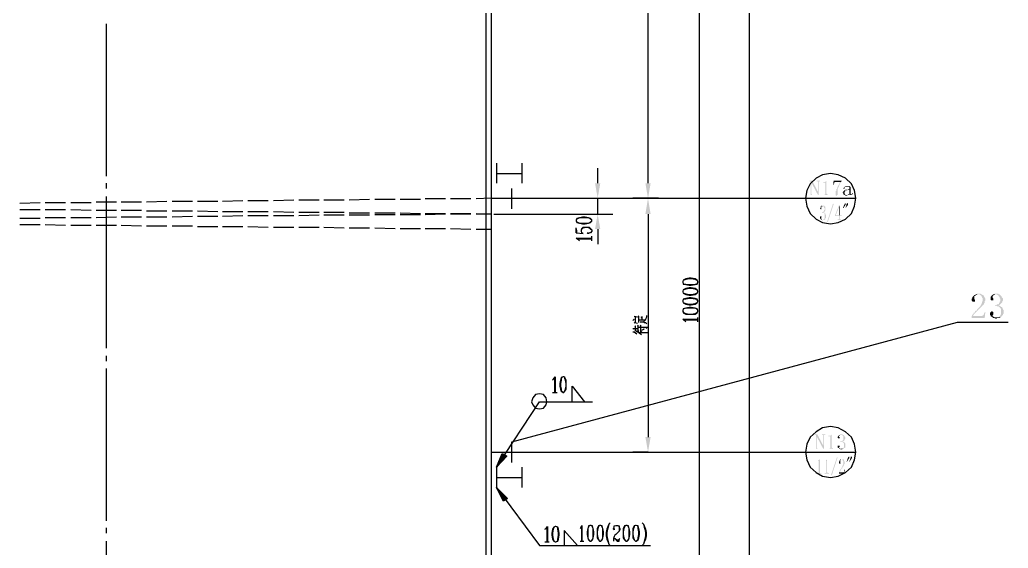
# Model space of a CAD drawing. Extents: x 51 to 246, y 3 to 417.
# Drawn here: x 104 to 168, y 332.2 to 366.4 of the extents above; entities that cross this region are included whole.
import ezdxf

# ---------------------------------------------------------------- set-up
doc = ezdxf.new("R2010")
doc.units = 0
doc.header["$MEASUREMENT"] = 0
doc.layers.add('_____1', color=160, linetype='Continuous')

msp = doc.modelspace()

# ---------------------------------------------------------------- hatches: boundary and pattern name
at = {"layer": '_____1'}
for points in [[(155.279, 356.023), (155.109, 356.023), (155.109, 355.981), (155.194, 355.981), (155.194, 355.938), (155.236, 355.896), (155.66, 355.092), (155.66, 355.303)], [(155.194, 355.938), (155.194, 355.092), (155.109, 355.092), (155.321, 355.092), (155.279, 355.092), (155.279, 355.134), (155.236, 355.134), (155.236, 355.896)], [(155.787, 356.023), (155.575, 356.023), (155.575, 355.981), (155.66, 355.981), (155.66, 355.092), (155.702, 355.092), (155.702, 355.981), (155.787, 355.981)], [(156.21, 356.023), (156.125, 355.938), (155.998, 355.938), (155.998, 355.896), (156.125, 355.896), (156.125, 355.134), (156.083, 355.134), (156.083, 355.092), (155.998, 355.092), (156.379, 355.092), (156.295, 355.092), (156.295, 355.134), (156.252, 355.134), (156.21, 355.176)], [(157.184, 356.023), (156.676, 356.023), (156.633, 355.769), (156.676, 355.769), (156.676, 355.854), (156.718, 355.854), (156.718, 355.896), (156.76, 355.938), (157.141, 355.938), (157.184, 355.981)], [(157.141, 355.938), (157.099, 355.938), (157.057, 355.896), (157.057, 355.854), (157.014, 355.811), (157.014, 355.769), (156.972, 355.727), (156.972, 355.684), (156.93, 355.642), (156.93, 355.6), (156.887, 355.557), (156.887, 355.473), (156.845, 355.473), (156.845, 355.346), (156.803, 355.346), (156.803, 355.092), (156.845, 355.049), (156.887, 355.049), (156.887, 355.092), (156.93, 355.092), (156.93, 355.515), (156.972, 355.557), (156.972, 355.6), (157.014, 355.642), (157.014, 355.727), (157.057, 355.727), (157.057, 355.811), (157.099, 355.854), (157.099, 355.896), (157.141, 355.896)], [(141.224, 355.854), (141.563, 355.854), (141.393, 354.88)], [(144.484, 355.854), (144.822, 355.854), (144.653, 354.88)], [(157.522, 355.43), (157.438, 355.43), (157.438, 355.388), (157.353, 355.388), (157.353, 355.346), (157.311, 355.346), (157.311, 355.261), (157.268, 355.261), (157.268, 355.219), (157.311, 355.176), (157.311, 355.134), (157.353, 355.092), (157.395, 355.092), (157.438, 355.049), (157.565, 355.049), (157.565, 355.092), (157.649, 355.092), (157.438, 355.092), (157.438, 355.134), (157.395, 355.134), (157.395, 355.219), (157.353, 355.219), (157.395, 355.261), (157.395, 355.303), (157.438, 355.346), (157.438, 355.388), (157.565, 355.388), (157.565, 355.43), (157.692, 355.43)], [(157.395, 355.642), (157.311, 355.557), (157.311, 355.515), (157.395, 355.515), (157.395, 355.6), (157.438, 355.642), (157.565, 355.642)], [(157.565, 355.684), (157.438, 355.684), (157.395, 355.642), (157.692, 355.642), (157.692, 355.473), (157.607, 355.473), (157.565, 355.43), (157.522, 355.43), (157.692, 355.43), (157.692, 355.134), (157.607, 355.134), (157.565, 355.092), (157.48, 355.092), (157.649, 355.092), (157.692, 355.134), (157.776, 355.134), (157.776, 355.6), (157.692, 355.684), (157.607, 355.684)], [(144.484, 353.864), (144.822, 353.864), (144.653, 354.88)], [(157.903, 355.219), (157.861, 355.219), (157.861, 355.134), (157.819, 355.134), (157.734, 355.092), (157.861, 355.092), (157.861, 355.134), (157.903, 355.134), (157.903, 355.176)], [(155.871, 354.414), (155.871, 354.372), (155.829, 354.372), (155.829, 354.245), (155.787, 354.245), (155.787, 354.203), (155.829, 354.203), (155.829, 354.16), (155.871, 354.16), (155.871, 354.33), (155.914, 354.372), (155.956, 354.372)], [(155.956, 354.414), (155.871, 354.414), (155.956, 354.372), (155.998, 354.372), (156.041, 354.33), (156.041, 354.287), (156.083, 354.245), (156.083, 354.118), (156.041, 354.076), (156.041, 354.033), (155.998, 354.033), (155.998, 353.991), (155.914, 353.991), (155.914, 353.949), (156.041, 353.949), (156.041, 353.906), (156.083, 353.906), (156.083, 353.568), (156.041, 353.568), (156.041, 353.525), (155.998, 353.525), (155.998, 353.483), (155.956, 353.483), (156.083, 353.483), (156.083, 353.525), (156.125, 353.525), (156.125, 353.61), (156.168, 353.61), (156.168, 353.822), (156.125, 353.822), (156.125, 353.906), (156.083, 353.906), (156.083, 353.949), (156.041, 353.949), (156.041, 353.991), (156.083, 353.991), (156.083, 354.033), (156.125, 354.076), (156.125, 354.33), (156.083, 354.33), (156.083, 354.372), (156.041, 354.414), (155.998, 354.414)], [(157.057, 354.414), (157.014, 354.414), (156.76, 353.779), (156.76, 353.737), (157.014, 353.737), (157.014, 353.525), (156.93, 353.525), (156.93, 353.483), (157.141, 353.483), (157.141, 353.525), (157.057, 353.525), (157.057, 353.737), (157.184, 353.737), (157.184, 353.779), (156.803, 353.779), (157.014, 354.287)], [(157.057, 354.414), (157.014, 354.287), (157.014, 353.779), (156.803, 353.779), (157.057, 353.779)], [(157.565, 354.584), (157.565, 354.541), (157.522, 354.541), (157.438, 354.245), (157.607, 354.457), (157.607, 354.584)], [(141.224, 352.89), (141.563, 352.89), (141.393, 353.864)], [(155.829, 353.737), (155.829, 353.695), (155.787, 353.695), (155.787, 353.568), (155.829, 353.568), (155.829, 353.525), (155.871, 353.525), (155.871, 353.483), (155.956, 353.483), (155.956, 353.441), (155.998, 353.483), (156.083, 353.483), (155.914, 353.483), (155.914, 353.525), (155.871, 353.525), (155.871, 353.737)], [(166.074, 348.699), (165.947, 348.699), (165.904, 348.657), (165.862, 348.657), (166.116, 348.657), (166.158, 348.615), (166.201, 348.615), (166.201, 348.572), (166.243, 348.572), (166.243, 348.53), (166.285, 348.488), (166.285, 348.445), (166.328, 348.403), (166.328, 348.234), (166.285, 348.191), (166.285, 348.107), (166.243, 348.064), (166.243, 348.022), (166.201, 347.98), (166.201, 347.937), (165.947, 347.683), (165.947, 347.641), (165.904, 347.599), (165.862, 347.599), (165.82, 347.556), (165.82, 347.514), (165.777, 347.472), (165.735, 347.472), (165.735, 347.429), (165.65, 347.345), (165.65, 347.302), (165.608, 347.26), (165.693, 347.26), (165.693, 347.302), (165.735, 347.302), (165.735, 347.345), (165.947, 347.556), (165.989, 347.599), (166.031, 347.641), (166.031, 347.683), (166.074, 347.683), (166.201, 347.81), (166.243, 347.853), (166.285, 347.895), (166.285, 347.937), (166.328, 347.937), (166.412, 348.022), (166.412, 348.064), (166.455, 348.107), (166.455, 348.234), (166.497, 348.276), (166.497, 348.403), (166.455, 348.445), (166.455, 348.488), (166.412, 348.53), (166.412, 348.572), (166.37, 348.572), (166.37, 348.615), (166.328, 348.615), (166.285, 348.657), (166.243, 348.657), (166.201, 348.699), (166.116, 348.699)], [(165.862, 348.657), (165.82, 348.615), (165.777, 348.615), (165.65, 348.488), (165.65, 348.403), (165.608, 348.361), (165.608, 348.276), (165.65, 348.234), (165.65, 348.191), (165.82, 348.191), (165.82, 348.318), (165.777, 348.361), (165.777, 348.53), (165.82, 348.572), (165.862, 348.572), (165.904, 348.615), (165.947, 348.615), (165.989, 348.657), (166.031, 348.657)], [(167.047, 348.657), (167.005, 348.657), (166.963, 348.615), (166.92, 348.572), (166.878, 348.572), (166.878, 348.53), (166.836, 348.488), (166.836, 348.318), (166.878, 348.276), (167.005, 348.276), (167.005, 348.403), (166.963, 348.445), (166.963, 348.53), (167.047, 348.615), (167.09, 348.615), (167.132, 348.657), (167.174, 348.657)], [(167.217, 348.699), (167.09, 348.699), (167.047, 348.657), (167.259, 348.657), (167.301, 348.615), (167.344, 348.615), (167.344, 348.572), (167.428, 348.488), (167.428, 348.403), (167.471, 348.361), (167.471, 348.234), (167.428, 348.191), (167.428, 348.149), (167.386, 348.107), (167.386, 348.064), (167.344, 348.022), (167.259, 348.022), (167.217, 347.98), (167.132, 347.98), (167.132, 347.937), (167.217, 347.937), (167.259, 347.895), (167.344, 347.895), (167.386, 347.853), (167.428, 347.853), (167.428, 347.81), (167.513, 347.726), (167.513, 347.345), (167.471, 347.345), (167.471, 347.302), (167.344, 347.175), (167.174, 347.175), (167.513, 347.175), (167.513, 347.218), (167.555, 347.218), (167.555, 347.26), (167.64, 347.345), (167.64, 347.387), (167.682, 347.429), (167.682, 347.641), (167.64, 347.683), (167.64, 347.726), (167.598, 347.768), (167.598, 347.81), (167.555, 347.853), (167.513, 347.853), (167.428, 347.937), (167.386, 347.937), (167.344, 347.98), (167.428, 347.98), (167.598, 348.149), (167.598, 348.234), (167.64, 348.276), (167.64, 348.403), (167.555, 348.488), (167.555, 348.53), (167.428, 348.657), (167.386, 348.657), (167.344, 348.699), (167.259, 348.699)], [(166.497, 347.514), (166.455, 347.514), (166.455, 347.472), (166.412, 347.429), (166.412, 347.345), (166.37, 347.345), (166.37, 347.302), (166.328, 347.302), (166.285, 347.26), (165.608, 347.26), (165.608, 347.133), (166.455, 347.133)], [(166.92, 347.556), (166.878, 347.556), (166.793, 347.472), (166.793, 347.345), (166.836, 347.302), (166.836, 347.26), (166.878, 347.218), (166.92, 347.218), (167.005, 347.133), (167.09, 347.133), (167.174, 347.091), (167.217, 347.091), (167.259, 347.133), (167.428, 347.133), (167.471, 347.175), (167.09, 347.175), (167.047, 347.218), (167.005, 347.218), (166.963, 347.26), (166.963, 347.302), (167.005, 347.345), (167.005, 347.514), (166.963, 347.514), (166.963, 347.556)], [(144.484, 339.428), (144.822, 339.428), (144.653, 338.455)], [(155.617, 339.598), (155.448, 339.598), (155.448, 339.555), (155.533, 339.555), (155.533, 339.513), (155.575, 339.471), (155.998, 338.666), (155.998, 338.878)], [(155.533, 339.513), (155.533, 338.666), (155.448, 338.666), (155.66, 338.666), (155.617, 338.666), (155.617, 338.709), (155.575, 338.709), (155.575, 339.471)], [(156.125, 339.598), (155.914, 339.598), (155.914, 339.555), (155.998, 339.555), (155.998, 338.666), (156.041, 338.666), (156.041, 339.555), (156.125, 339.555)], [(156.549, 339.598), (156.464, 339.513), (156.337, 339.513), (156.337, 339.471), (156.464, 339.471), (156.464, 338.709), (156.422, 338.709), (156.422, 338.666), (156.337, 338.666), (156.718, 338.666), (156.633, 338.666), (156.633, 338.709), (156.591, 338.709), (156.549, 338.751)], [(157.057, 339.555), (157.014, 339.555), (157.014, 339.513), (156.972, 339.513), (156.972, 339.471), (156.93, 339.428), (156.93, 339.386), (156.972, 339.344), (157.057, 339.344), (157.057, 339.428), (157.014, 339.428), (157.014, 339.471), (157.057, 339.513), (157.057, 339.555), (157.141, 339.555)], [(157.184, 339.598), (157.099, 339.598), (157.057, 339.555), (157.226, 339.555), (157.226, 339.513), (157.268, 339.513), (157.311, 339.471), (157.311, 339.259), (157.226, 339.174), (157.099, 339.174), (157.099, 339.132), (157.226, 339.132), (157.268, 339.09), (157.311, 339.09), (157.311, 339.047), (157.353, 339.005), (157.353, 338.751), (157.311, 338.751), (157.311, 338.709), (157.268, 338.709), (157.226, 338.666), (157.141, 338.666), (157.353, 338.666), (157.353, 338.709), (157.395, 338.709), (157.395, 338.751), (157.438, 338.751), (157.438, 339.005), (157.395, 339.047), (157.395, 339.09), (157.353, 339.09), (157.311, 339.132), (157.268, 339.132), (157.268, 339.174), (157.311, 339.174), (157.353, 339.217), (157.395, 339.217), (157.395, 339.301), (157.438, 339.344), (157.438, 339.386), (157.395, 339.428), (157.395, 339.471), (157.311, 339.555), (157.268, 339.555), (157.268, 339.598), (157.226, 339.598)], [(156.972, 338.878), (156.93, 338.878), (156.93, 338.751), (156.972, 338.751), (156.972, 338.709), (157.014, 338.709), (157.014, 338.666), (157.099, 338.666), (157.099, 338.624), (157.226, 338.624), (157.268, 338.666), (157.311, 338.666), (157.099, 338.666), (157.057, 338.709), (157.014, 338.709), (157.014, 338.751), (157.057, 338.793), (157.057, 338.878), (157.014, 338.878)], [(155.787, 337.989), (155.744, 337.989), (155.744, 337.947), (155.66, 337.947), (155.66, 337.904), (155.617, 337.904), (155.702, 337.904), (155.702, 337.1), (155.617, 337.1), (155.617, 337.058), (155.871, 337.058), (155.871, 337.1), (155.787, 337.1), (155.787, 337.185)], [(156.252, 337.989), (156.21, 337.947), (156.168, 337.947), (156.168, 337.904), (156.083, 337.904), (156.168, 337.904), (156.21, 337.862), (156.21, 337.142), (156.168, 337.1), (156.083, 337.1), (156.083, 337.058), (156.379, 337.058), (156.379, 337.1), (156.295, 337.1), (156.252, 337.142), (156.252, 337.185)], [(157.099, 337.989), (157.099, 337.947), (157.057, 337.947), (157.057, 337.862), (157.014, 337.862), (157.014, 337.735), (157.057, 337.735), (157.057, 337.693), (157.099, 337.693), (157.099, 337.947), (157.141, 337.947), (157.141, 337.989), (157.184, 337.989)], [(157.184, 337.989), (157.099, 337.989), (157.226, 337.989), (157.226, 337.947), (157.268, 337.947), (157.268, 337.904), (157.311, 337.904), (157.311, 337.65), (157.268, 337.608), (157.268, 337.566), (157.226, 337.523), (157.226, 337.481), (157.184, 337.439), (157.184, 337.396), (157.141, 337.396), (157.141, 337.354), (157.099, 337.312), (157.099, 337.269), (157.057, 337.269), (157.057, 337.185), (157.014, 337.185), (157.014, 337.142), (157.057, 337.142), (157.057, 337.185), (157.099, 337.185), (157.099, 337.227), (157.141, 337.269), (157.141, 337.312), (157.184, 337.354), (157.184, 337.396), (157.226, 337.396), (157.226, 337.439), (157.311, 337.523), (157.311, 337.566), (157.353, 337.566), (157.353, 337.65), (157.395, 337.693), (157.395, 337.862), (157.353, 337.862), (157.353, 337.947), (157.311, 337.989), (157.226, 337.989)], [(157.649, 338.158), (157.607, 338.116), (157.522, 337.862), (157.522, 337.82), (157.692, 338.074), (157.692, 338.158)], [(157.395, 337.312), (157.353, 337.312), (157.353, 337.185), (157.311, 337.142), (157.014, 337.142), (157.014, 337.058), (157.353, 337.058)]]:
    msp.add_hatch(color=7, dxfattribs=at).paths.add_polyline_path(points, is_closed=False)
for points in [[(157.776, 355.134), (157.692, 355.134), (157.734, 355.092), (157.819, 355.134)], [(156.295, 353.356), (156.252, 353.356), (156.633, 354.541), (156.676, 354.499)], [(157.438, 354.584), (157.395, 354.541), (157.268, 354.245), (157.311, 354.245), (157.438, 354.457), (157.48, 354.499), (157.48, 354.541), (157.438, 354.541)], [(156.549, 336.931), (156.506, 336.973), (156.887, 338.116), (156.93, 338.116)], [(157.819, 338.158), (157.776, 338.158), (157.776, 338.116), (157.692, 337.862), (157.692, 337.82), (157.861, 338.074), (157.861, 338.158)]]:
    msp.add_hatch(color=7, dxfattribs=at).paths.add_polyline_path(points)

# ---------------------------------------------------------------- linework, layer by layer
at = {"layer": '_____1', "color": 7}
for p, q in [((151.215, 228.388), (151.215, 394.419)), ((134.154, 381.127), (134.154, 315.468)), ((134.493, 381.127), (134.493, 274.785)), ((144.653, 355.854), (144.653, 380.111)), ((147.955, 380.111), (147.955, 316.484)), ((109.559, 366.183), (109.559, 356.319)), ((134.832, 357.166), (134.832, 355.854)), ((136.483, 357.166), (136.483, 355.854)), ((141.393, 355.854), (141.393, 356.827)), ((134.832, 356.489), (136.483, 356.489)), ((109.559, 355.854), (109.559, 355.515)), ((135.805, 355.515), (135.805, 354.203)), ((110.236, 354.626), (108.924, 354.626)), ((109.559, 355.007), (109.559, 345.186)), ((111.845, 354.626), (110.532, 354.626)), ((113.496, 354.668), (112.183, 354.626)), ((115.147, 354.668), (113.834, 354.668)), ((116.798, 354.668), (115.485, 354.668)), ((118.406, 354.711), (117.094, 354.668)), ((120.057, 354.711), (118.745, 354.711)), ((121.708, 354.753), (120.396, 354.711)), ((123.359, 354.753), (122.047, 354.753)), ((124.968, 354.753), (123.656, 354.753)), ((126.619, 354.795), (125.307, 354.753)), ((128.27, 354.795), (126.958, 354.795)), ((129.921, 354.795), (128.609, 354.795)), ((131.53, 354.838), (130.217, 354.838)), ((133.181, 354.838), (131.868, 354.838)), ((134.493, 354.88), (133.519, 354.838)), ((134.493, 354.88), (135.805, 354.88)), ((135.805, 354.88), (154.855, 354.88)), ((135.805, 354.88), (142.367, 354.88)), ((139.107, 354.88), (142.367, 354.88)), ((141.393, 353.864), (141.393, 354.88)), ((145.33, 354.88), (143.679, 354.88)), ((144.653, 354.88), (143.679, 354.88)), ((154.855, 354.88), (158.115, 354.88)), ((105.283, 354.584), (103.971, 354.541)), ((103.971, 354.16), (105.283, 354.16)), ((106.934, 354.584), (105.622, 354.584)), ((105.622, 354.16), (106.934, 354.16)), ((108.585, 354.584), (107.273, 354.584)), ((107.273, 354.16), (108.585, 354.118)), ((108.924, 354.118), (110.236, 354.118)), ((110.532, 354.118), (111.845, 354.118)), ((112.183, 354.076), (113.496, 354.076)), ((113.834, 354.076), (115.147, 354.076)), ((115.485, 354.076), (116.798, 354.033)), ((117.094, 354.033), (118.406, 354.033)), ((118.745, 354.033), (120.057, 354.033)), ((120.396, 354.033), (121.708, 353.991)), ((122.047, 353.991), (123.359, 353.991)), ((123.656, 353.991), (124.968, 353.991)), ((105.283, 353.568), (103.971, 353.568)), ((106.934, 353.61), (105.622, 353.61)), ((108.585, 353.61), (107.273, 353.61)), ((110.236, 353.652), (108.924, 353.61)), ((111.845, 353.652), (110.532, 353.652)), ((113.496, 353.652), (112.183, 353.652)), ((115.147, 353.695), (113.834, 353.652)), ((116.798, 353.695), (115.485, 353.695)), ((118.406, 353.737), (117.094, 353.695)), ((120.057, 353.737), (118.745, 353.737)), ((121.708, 353.737), (120.396, 353.737)), ((123.359, 353.779), (122.047, 353.737)), ((124.968, 353.779), (123.656, 353.779)), ((125.307, 353.949), (126.619, 353.949)), ((126.619, 353.779), (125.307, 353.779)), ((126.958, 353.949), (128.27, 353.949)), ((128.27, 353.822), (126.958, 353.822)), ((128.609, 353.949), (129.921, 353.906)), ((129.921, 353.822), (128.609, 353.822)), ((130.217, 353.906), (131.53, 353.906)), ((131.53, 353.864), (130.217, 353.822)), ((131.868, 353.906), (133.181, 353.906)), ((133.181, 353.864), (131.868, 353.864)), ((134.662, 353.864), (142.367, 353.864)), ((144.653, 353.864), (144.653, 339.428)), ((103.971, 353.187), (105.283, 353.187)), ((105.622, 353.187), (106.934, 353.144)), ((107.273, 353.144), (108.585, 353.144)), ((108.924, 353.144), (110.236, 353.144)), ((110.532, 353.144), (111.845, 353.102)), ((112.183, 353.102), (113.496, 353.102)), ((113.834, 353.102), (115.147, 353.102)), ((115.485, 353.06), (116.798, 353.06)), ((117.094, 353.06), (118.406, 353.06)), ((118.745, 353.06), (120.057, 353.017)), ((120.396, 353.017), (121.708, 353.017)), ((122.047, 353.017), (123.359, 353.017)), ((123.656, 353.017), (124.968, 352.975)), ((125.307, 352.975), (126.619, 352.975)), ((126.958, 352.975), (128.27, 352.933)), ((128.609, 352.933), (129.921, 352.933)), ((130.217, 352.933), (131.53, 352.933)), ((131.868, 352.933), (133.181, 352.89)), ((133.519, 352.89), (134.493, 352.89)), ((139.996, 352.636), (139.996, 352.975)), ((141.393, 352.89), (141.393, 351.917)), ((140.039, 352.255), (141.012, 352.255)), ((141.012, 352.128), (141.012, 352.425)), ((143.679, 346.964), (143.764, 347.048)), ((143.764, 347.26), (143.933, 347.218)), ((143.849, 346.837), (143.849, 347.26)), ((144.06, 347.006), (144.484, 347.006)), ((146.939, 347.006), (147.87, 347.006)), ((147.87, 346.879), (147.87, 347.175)), ((164.677, 346.837), (135.805, 339.09)), ((167.979, 346.837), (164.677, 346.837)), ((144.06, 346.202), (144.611, 346.202)), ((109.559, 344.678), (109.559, 344.339)), ((109.559, 343.873), (109.559, 334.01)), ((138.599, 343.281), (138.599, 342.307)), ((138.472, 342.307), (138.769, 342.307)), ((135.805, 339.09), (135.805, 337.777)), ((134.493, 338.455), (135.805, 338.455)), ((135.805, 338.455), (154.855, 338.455)), ((144.653, 338.455), (143.679, 338.455)), ((154.855, 338.455), (158.115, 338.455)), ((134.832, 337.481), (134.832, 336.169)), ((136.483, 337.481), (136.483, 336.169)), ((134.832, 336.804), (136.483, 336.804)), ((109.559, 333.544), (109.559, 333.205)), ((138.091, 333.586), (138.091, 332.655)), ((109.559, 332.697), (109.559, 322.876)), ((137.964, 332.655), (138.261, 332.655)), ((140.25, 332.697), (140.504, 332.697))]:
    msp.add_line(p, q, dxfattribs=at)
for points in [[(158.115, 354.88), (158.03, 355.388), (157.819, 355.811), (157.438, 356.192), (156.972, 356.404), (156.464, 356.489), (155.956, 356.404), (155.533, 356.192), (155.152, 355.811), (154.94, 355.388), (154.855, 354.88), (154.94, 354.372), (155.152, 353.906), (155.533, 353.525), (155.956, 353.314), (156.464, 353.229), (156.972, 353.314), (157.438, 353.525), (157.819, 353.906), (158.03, 354.372)], [(138.091, 341.714), (138.049, 341.968), (137.88, 342.18), (137.626, 342.222), (137.372, 342.18), (137.202, 341.968), (137.118, 341.714), (137.202, 341.503), (137.372, 341.291), (137.626, 341.249), (137.88, 341.291), (138.049, 341.503)], [(158.115, 338.455), (158.03, 338.963), (157.819, 339.428), (157.438, 339.767), (156.972, 340.021), (156.464, 340.106), (155.956, 340.021), (155.533, 339.767), (155.152, 339.428), (154.94, 338.963), (154.855, 338.455), (154.94, 337.947), (155.152, 337.481), (155.533, 337.142), (155.956, 336.888), (156.464, 336.804), (156.972, 336.888), (157.438, 337.142), (157.819, 337.481), (158.03, 337.947)]]:
    msp.add_lwpolyline(points, close=True, dxfattribs=at)
for points in [[(133.519, 353.906), (134.493, 353.864), (133.519, 353.864)], [(139.996, 353.398), (140.039, 353.314), (140.208, 353.271), (140.42, 353.229), (140.589, 353.229), (140.801, 353.271), (140.928, 353.314), (141.012, 353.398), (141.012, 353.483), (140.928, 353.568), (140.801, 353.61), (140.589, 353.652), (140.42, 353.652), (140.208, 353.61), (140.039, 353.568), (139.996, 353.483), (139.996, 353.398), (140.039, 353.356), (140.208, 353.271), (140.801, 353.271), (140.885, 353.314), (140.928, 353.356), (141.012, 353.398)], [(141.012, 353.483), (140.928, 353.525), (140.885, 353.568), (140.801, 353.61), (140.208, 353.61), (140.039, 353.525)], [(139.996, 352.636), (140.462, 352.594), (140.377, 352.636), (140.335, 352.763), (140.335, 352.848), (140.377, 352.933), (140.462, 353.017), (140.843, 353.017), (141.012, 352.848), (141.012, 352.763), (140.928, 352.636), (140.885, 352.636), (140.801, 352.594), (140.758, 352.594), (140.716, 352.636), (140.801, 352.636)], [(140.039, 352.636), (140.039, 352.806), (139.996, 352.975)], [(140.335, 352.848), (140.377, 352.89), (140.462, 352.975), (140.631, 353.017), (140.716, 353.017), (140.843, 352.975), (140.928, 352.89), (141.012, 352.848)], [(140.208, 352.128), (140.166, 352.171), (139.996, 352.298), (141.012, 352.298)], [(146.897, 349.461), (146.939, 349.334), (147.108, 349.292), (147.32, 349.25), (147.447, 349.25), (147.701, 349.292), (147.828, 349.334), (147.87, 349.461), (147.87, 349.504), (147.828, 349.588), (147.701, 349.673), (147.447, 349.715), (147.32, 349.715), (147.108, 349.673), (146.939, 349.588), (146.897, 349.504), (146.897, 349.461), (146.939, 349.377), (146.981, 349.334), (147.108, 349.334), (147.32, 349.292), (147.447, 349.292), (147.701, 349.334), (147.786, 349.334), (147.828, 349.377), (147.87, 349.461)], [(147.87, 349.504), (147.828, 349.588), (147.786, 349.588), (147.701, 349.631), (147.447, 349.673), (147.32, 349.673), (147.108, 349.631), (146.981, 349.588), (146.939, 349.588)], [(146.897, 348.826), (146.939, 348.742), (147.108, 348.657), (147.32, 348.615), (147.447, 348.615), (147.701, 348.657), (147.828, 348.742), (147.87, 348.826), (147.87, 348.869), (147.828, 348.953), (147.701, 349.038), (147.447, 349.08), (147.32, 349.08), (147.108, 349.038), (146.939, 348.953), (146.897, 348.869), (146.897, 348.826), (146.939, 348.742), (146.981, 348.742), (147.108, 348.699), (147.32, 348.657), (147.447, 348.657), (147.701, 348.699), (147.786, 348.742), (147.828, 348.742), (147.87, 348.826)], [(147.87, 348.869), (147.828, 348.953), (147.786, 348.953), (147.701, 348.996), (147.447, 349.038), (147.32, 349.038), (147.108, 348.996), (146.981, 348.953), (146.939, 348.953)], [(146.897, 348.191), (146.939, 348.107), (147.108, 348.022), (147.32, 347.98), (147.447, 347.98), (147.701, 348.022), (147.828, 348.107), (147.87, 348.191), (147.87, 348.234), (147.828, 348.361), (147.701, 348.403), (147.447, 348.445), (147.32, 348.445), (147.108, 348.403), (146.939, 348.361), (146.897, 348.234), (146.897, 348.191), (146.939, 348.107), (146.981, 348.107), (147.108, 348.064), (147.32, 348.022), (147.447, 348.022), (147.701, 348.064), (147.786, 348.107), (147.828, 348.107), (147.87, 348.191)], [(147.87, 348.234), (147.828, 348.318), (147.786, 348.361), (147.701, 348.361), (147.447, 348.403), (147.32, 348.403), (147.108, 348.361), (146.981, 348.361), (146.939, 348.318)], [(146.897, 347.556), (146.939, 347.472), (147.108, 347.387), (147.701, 347.387), (147.828, 347.472), (147.87, 347.556), (147.87, 347.641), (147.828, 347.726), (147.701, 347.768), (147.447, 347.81), (147.32, 347.81), (147.108, 347.768), (146.939, 347.726), (146.897, 347.641), (146.897, 347.556), (146.981, 347.472), (147.108, 347.429), (147.32, 347.387), (147.447, 347.387), (147.701, 347.429), (147.786, 347.472), (147.87, 347.556)], [(147.87, 347.641), (147.786, 347.726), (147.701, 347.768), (147.108, 347.768), (146.981, 347.726), (146.939, 347.683)], [(144.06, 346.837), (144.06, 347.26), (143.976, 347.218), (144.06, 347.175)], [(144.272, 347.048), (144.272, 347.218), (144.187, 347.175), (144.272, 347.133)], [(144.357, 346.879), (144.484, 347.006), (144.526, 347.091), (144.526, 347.133), (144.568, 347.218), (144.568, 347.302)], [(147.108, 346.879), (147.024, 346.964), (146.897, 347.048), (147.87, 347.048)], [(143.679, 346.413), (143.722, 346.456), (144.018, 346.456)], [(143.764, 346.794), (143.806, 346.837), (143.976, 346.794)], [(143.849, 346.371), (143.891, 346.329), (143.849, 346.286), (143.849, 346.625), (143.806, 346.583), (143.849, 346.583)], [(143.891, 346.244), (143.933, 346.286), (144.23, 346.075)], [(144.018, 346.329), (144.06, 346.286), (144.018, 346.244), (144.018, 346.667), (143.976, 346.625), (144.018, 346.583)], [(144.06, 346.54), (144.611, 346.54), (144.526, 346.456)], [(144.145, 346.879), (144.357, 346.879), (144.399, 346.837), (144.484, 346.837), (144.526, 346.794), (144.568, 346.752)], [(144.23, 346.329), (144.23, 346.286), (144.187, 346.244), (144.187, 346.667), (144.145, 346.625), (144.187, 346.583)], [(144.272, 346.371), (144.399, 346.413), (144.357, 346.413)], [(143.679, 346.244), (143.764, 346.244), (143.933, 346.117)], [(138.472, 343.111), (138.515, 343.154), (138.642, 343.323), (138.642, 342.307)], [(139.15, 343.323), (139.023, 343.281), (138.98, 343.111), (138.938, 342.9), (138.938, 342.73), (138.98, 342.519), (139.023, 342.392), (139.15, 342.307), (139.192, 342.307), (139.277, 342.392), (139.361, 342.519), (139.361, 343.111), (139.277, 343.281), (139.192, 343.323), (139.15, 343.323), (139.065, 343.281), (139.023, 343.196), (139.023, 343.111), (138.98, 342.9), (138.98, 342.73), (139.023, 342.519), (139.023, 342.434), (139.15, 342.307)], [(139.192, 342.307), (139.277, 342.392), (139.277, 342.434), (139.319, 342.519), (139.361, 342.73), (139.361, 342.9), (139.319, 343.111), (139.277, 343.196), (139.277, 343.281)], [(139.742, 341.714), (139.742, 342.73), (140.547, 341.714)], [(134.832, 337.481), (135.213, 338.37), (135.509, 338.201), (134.832, 337.481), (135.297, 338.328), (135.467, 338.243), (134.832, 337.481), (135.34, 338.328), (135.382, 338.285), (134.832, 337.481), (137.626, 341.714), (141.055, 341.714)], [(134.832, 336.169), (135.551, 335.449), (135.297, 335.28), (134.832, 336.169), (135.509, 335.407), (135.34, 335.322), (134.832, 336.169), (135.424, 335.364), (135.382, 335.364), (134.832, 336.169), (137.626, 332.401), (144.822, 332.401)], [(137.964, 333.459), (138.049, 333.502), (138.134, 333.629), (138.134, 332.655)], [(138.642, 333.629), (138.557, 333.586), (138.472, 333.459), (138.43, 333.205), (138.43, 333.078), (138.472, 332.824), (138.557, 332.697), (138.642, 332.655), (138.684, 332.655), (138.811, 332.697), (138.853, 332.824), (138.896, 333.078), (138.896, 333.205), (138.853, 333.459), (138.811, 333.586), (138.684, 333.629), (138.642, 333.629), (138.557, 333.586), (138.557, 333.544), (138.515, 333.459), (138.472, 333.205), (138.472, 333.078), (138.515, 332.824), (138.557, 332.74), (138.557, 332.697), (138.642, 332.655)], [(138.684, 332.655), (138.769, 332.697), (138.811, 332.74), (138.811, 332.824), (138.853, 333.078), (138.853, 333.205), (138.811, 333.459), (138.811, 333.544), (138.769, 333.586)], [(140.25, 333.502), (140.293, 333.544), (140.377, 333.713), (140.377, 332.697), (140.377, 333.671)], [(140.885, 333.713), (140.801, 333.671), (140.758, 333.502), (140.716, 333.29), (140.716, 333.121), (140.758, 332.909), (140.801, 332.782), (140.885, 332.697), (140.97, 332.697), (141.055, 332.782), (141.097, 332.909), (141.139, 333.121), (141.139, 333.29), (141.097, 333.502), (141.055, 333.671), (140.97, 333.713), (140.885, 333.713), (140.843, 333.671), (140.758, 333.502), (140.758, 332.909), (140.801, 332.824), (140.843, 332.782), (140.885, 332.697)], [(140.97, 332.697), (141.012, 332.782), (141.055, 332.824), (141.097, 332.909), (141.097, 333.502), (141.012, 333.671)], [(141.52, 333.713), (141.436, 333.671), (141.351, 333.502), (141.351, 332.909), (141.436, 332.782), (141.52, 332.697), (141.605, 332.697), (141.69, 332.782), (141.732, 332.909), (141.774, 333.121), (141.774, 333.29), (141.732, 333.502), (141.69, 333.671), (141.605, 333.713), (141.52, 333.713), (141.478, 333.671), (141.393, 333.502), (141.351, 333.29), (141.351, 333.121), (141.393, 332.909), (141.436, 332.824), (141.478, 332.782), (141.52, 332.697)], [(141.605, 332.697), (141.647, 332.782), (141.69, 332.824), (141.732, 332.909), (141.732, 333.502), (141.647, 333.671)], [(142.198, 333.883), (142.113, 333.798), (142.071, 333.671), (141.986, 333.459), (141.944, 333.248), (141.944, 333.036), (141.986, 332.824), (142.071, 332.613), (142.113, 332.486), (142.198, 332.401)], [(142.113, 333.798), (142.071, 333.586), (142.028, 333.459), (141.986, 333.248), (141.986, 333.036), (142.028, 332.824), (142.113, 332.486)], [(142.452, 333.502), (142.452, 333.417), (142.409, 333.459), (142.409, 333.502), (142.452, 333.586), (142.452, 333.671), (142.579, 333.713), (142.706, 333.713), (142.79, 333.671), (142.79, 333.586), (142.833, 333.502), (142.833, 333.417), (142.79, 333.332), (142.579, 333.121), (142.494, 333.078), (142.452, 332.994), (142.409, 332.867), (142.409, 332.697)], [(142.706, 333.713), (142.748, 333.671), (142.79, 333.586), (142.79, 333.332), (142.579, 333.121)], [(143.214, 333.713), (143.129, 333.671), (143.044, 333.502), (143.044, 332.909), (143.129, 332.782), (143.214, 332.697), (143.298, 332.697), (143.383, 332.782), (143.425, 332.909), (143.468, 333.121), (143.468, 333.29), (143.425, 333.502), (143.383, 333.671), (143.298, 333.713), (143.214, 333.713), (143.171, 333.671), (143.087, 333.502), (143.044, 333.29), (143.044, 333.121), (143.087, 332.909), (143.129, 332.824), (143.171, 332.782), (143.214, 332.697)], [(143.298, 332.697), (143.341, 332.782), (143.383, 332.824), (143.425, 332.909), (143.425, 333.502), (143.341, 333.671)], [(143.849, 333.713), (143.764, 333.671), (143.679, 333.502), (143.679, 332.909), (143.764, 332.782), (143.849, 332.697), (143.891, 332.697), (144.018, 332.782), (144.06, 332.909), (144.103, 333.121), (144.103, 333.29), (144.06, 333.502), (144.018, 333.671), (143.891, 333.713), (143.849, 333.713), (143.764, 333.671), (143.764, 333.586), (143.722, 333.502), (143.679, 333.29), (143.679, 333.121), (143.722, 332.909), (143.764, 332.824), (143.764, 332.782), (143.849, 332.697)], [(143.891, 332.697), (143.976, 332.782), (144.018, 332.824), (144.018, 332.909), (144.06, 333.121), (144.06, 333.29), (144.018, 333.502), (144.018, 333.586), (143.976, 333.671)], [(144.272, 333.883), (144.357, 333.798), (144.399, 333.671), (144.484, 333.459), (144.526, 333.248), (144.526, 333.036), (144.484, 332.824), (144.399, 332.613), (144.357, 332.486), (144.272, 332.401)], [(144.357, 333.798), (144.399, 333.586), (144.441, 333.459), (144.484, 333.248), (144.484, 333.036), (144.441, 332.824), (144.357, 332.486)], [(140.081, 332.401), (139.234, 333.375), (139.234, 332.401)], [(142.409, 332.824), (142.452, 332.867), (142.494, 332.867), (142.663, 332.782), (142.748, 332.782), (142.79, 332.824), (142.833, 332.867)], [(142.494, 332.867), (142.663, 332.697), (142.79, 332.697), (142.79, 332.782), (142.833, 332.867)]]:
    msp.add_lwpolyline(points, dxfattribs=at)

doc.saveas('drawing.dxf')
